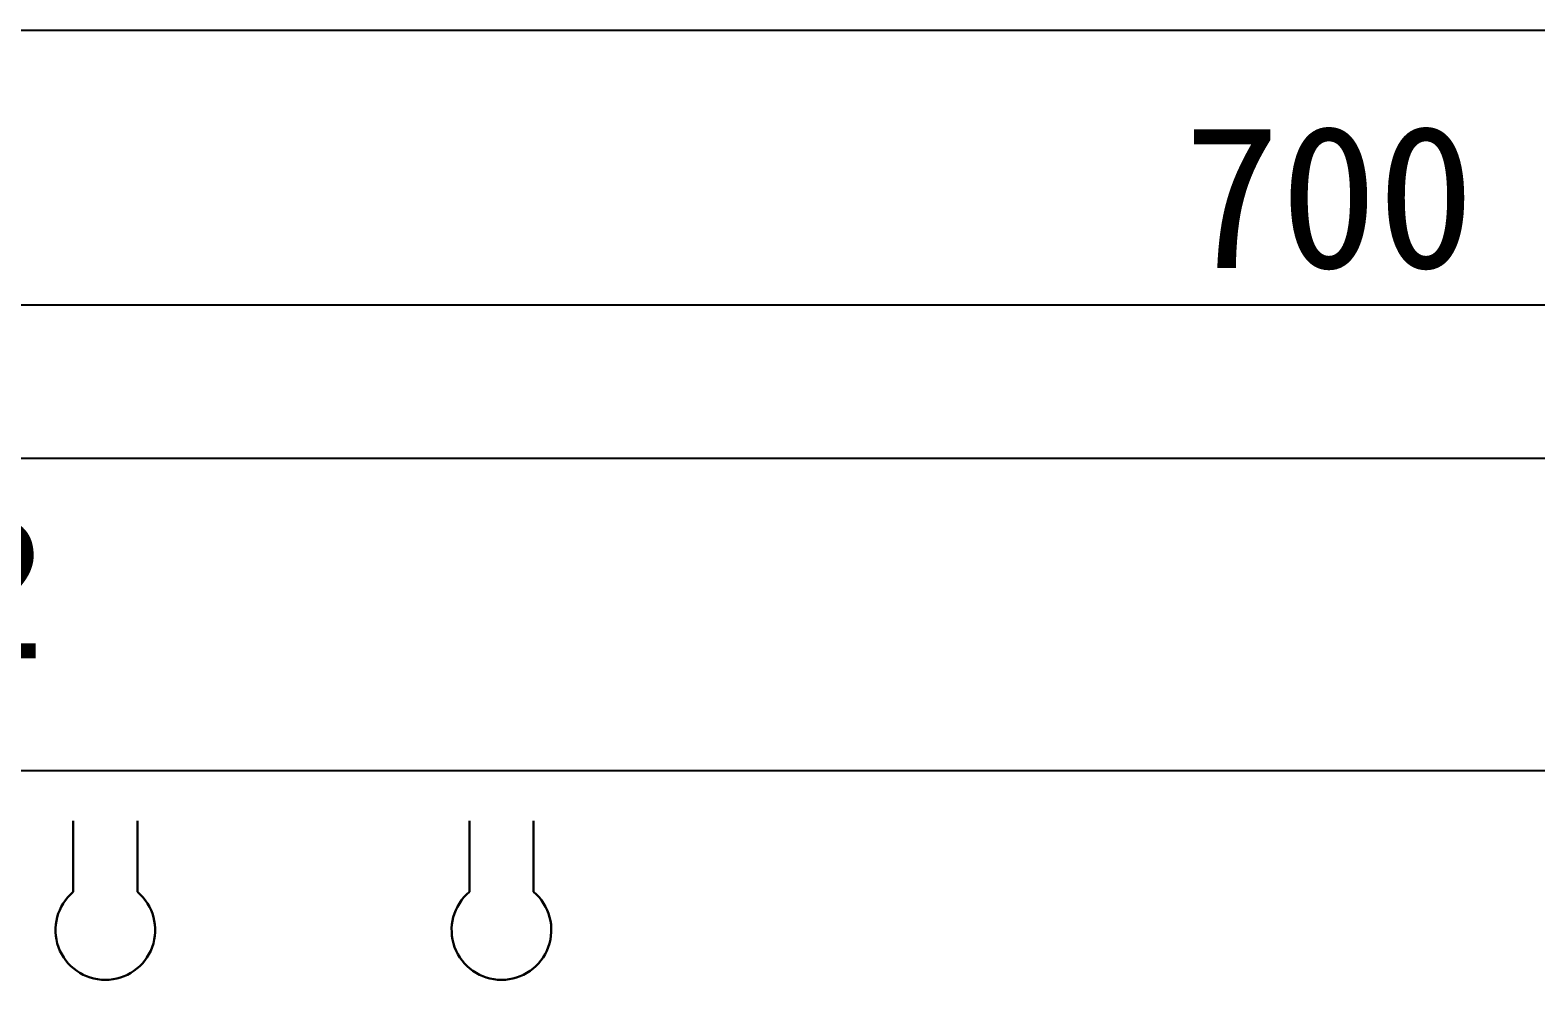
# Model space of a CAD drawing. Extents: x -159874 to -117758, y 9787 to 31117.
# Drawn here: x -150085.4 to -149874.4, y 26449.5 to 26582.6 of the extents above; entities that cross this region are included whole.
import ezdxf

# ---------------------------------------------------------------- set-up
doc = ezdxf.new("R2010")
doc.units = 0
doc.layers.get('0').update_dxf_attribs({"linetype": 'CONTINUOUS'})
doc.layers.get('DEFPOINTS').update_dxf_attribs({"linetype": 'CONTINUOUS'})
doc.layers.add('AM_0', color=7, linetype='CONTINUOUS', lineweight=30)
doc.styles.add('Arial', font='arial.ttf')
doc.styles.get("Standard").update_dxf_attribs({"font": ''})
doc.styles.get('Standard').set_extended_font_data('SimSun')
doc.dimstyles.get("Standard").update_dxf_attribs({"dimtxt": 0.18, "dimasz": 0.18, "dimexe": 0.18, "dimexo": 0.0625, "dimgap": 0.09, "dimtad": 0, "dimtih": 1, "dimtoh": 1, "dimdec": 4, "dimzin": 0, "dimdsep": 46, "dimtxsty": 'Standard', "dimcen": 0.09, "dimadec": 0, "dimazin": 0, "dimtfac": 1, "dimtdec": 4, "dimtofl": 0, "dimtmove": 0, "dimatfit": 3, "dimfxl": 1, "dimtolj": 1, "dimtzin": 0, "dimarcsym": 0})

# ---------------------------------------------------------------- blocks, each defined once
blk = doc.blocks.new('*D86')
at = {"color": 0, "lineweight": -2}
for p, q in [((-150253.36, 26523.23), (-150253.36, 26545.36)), ((-149553.36, 26523.23), (-149553.36, 26545.36)), ((-150233.36, 26544.11), (-149573.36, 26544.11))]:
    blk.add_line(p, q, dxfattribs=at)
at = {"color": 0}
for points in [[(-150233.36, 26547.45), (-150233.36, 26540.78), (-150253.36, 26544.11)], [(-149573.36, 26547.45), (-149573.36, 26540.78), (-149553.36, 26544.11)]]:
    blk.add_solid(points, dxfattribs=at)
at = {"layer": 'DEFPOINTS', "color": 0}
for p in [(-149553.36, 26544.11), (-150253.36, 26522.61), (-149553.36, 26522.61)]:
    blk.add_point(p, dxfattribs=at)
at = {"color": 0, "insert": (-149903.36, 26559.11), "char_height": 20, "attachment_point": 5}
blk.add_mtext('\\A1;700', dxfattribs=at)

msp = doc.modelspace()

# ---------------------------------------------------------------- linework, layer by layer
at = {"color": 6}
msp.add_line((-150302.73629, 26582.60839), (-149502.73629, 26582.60839), dxfattribs=at)
at = {"color": 4}
msp.add_line((-150253.36129, 26522.6084), (-149553.36129, 26522.60839), dxfattribs=at)
msp.add_line((-149666.18285, 26478.77278), (-150113.15522, 26478.77278))
at = {"layer": 'AM_0'}
for p, q in [((-150079.32322, 26461.80814), (-150079.32322, 26471.78734)), ((-150070.34194, 26461.80814), (-150070.34194, 26471.78734)), ((-150023.80858, 26461.80814), (-150023.80858, 26471.78734)), ((-150014.8273, 26461.80814), (-150014.8273, 26471.78734))]:
    msp.add_line(p, q, dxfattribs=at)
for centre in [(-150074.83258, 26456.45739), (-150019.31794, 26456.45739)]:
    msp.add_arc(centre, 6.98544, 130.0052009, 49.9947991, dxfattribs=at)

# ---------------------------------------------------------------- texts
at = {"layer": 'AM_0', "color": 7, "lineweight": 15, "style": 'Arial'}
msp.add_text('900-R12', height=19.44, dxfattribs=at).set_placement((-150187.38366, 26494.54569))

# ---------------------------------------------------------------- dimensions: what is measured, and where the dimension line sits
at = {"color": 2}
dim = msp.add_linear_dim(base=(-149553.36129, 26544.11177), p1=(-150253.36129, 26522.6084), p2=(-149553.36129, 26522.60839), dimstyle='Standard', override={"dimtxt": 20, "dimasz": 20, "dimexe": 1.25, "dimexo": 0.625, "dimgap": 5, "dimtad": 1, "dimtih": 0, "dimtoh": 0, "dimzin": 8, "dimlunit": 6, "dimcen": 2.5, "dimtofl": 1}, dxfattribs=at)
dim.commit()
dim.dimension.update_dxf_attribs({"geometry": '*D86', "text_midpoint": (-149903.36129, 26559.11177)})

doc.saveas('drawing.dxf')
